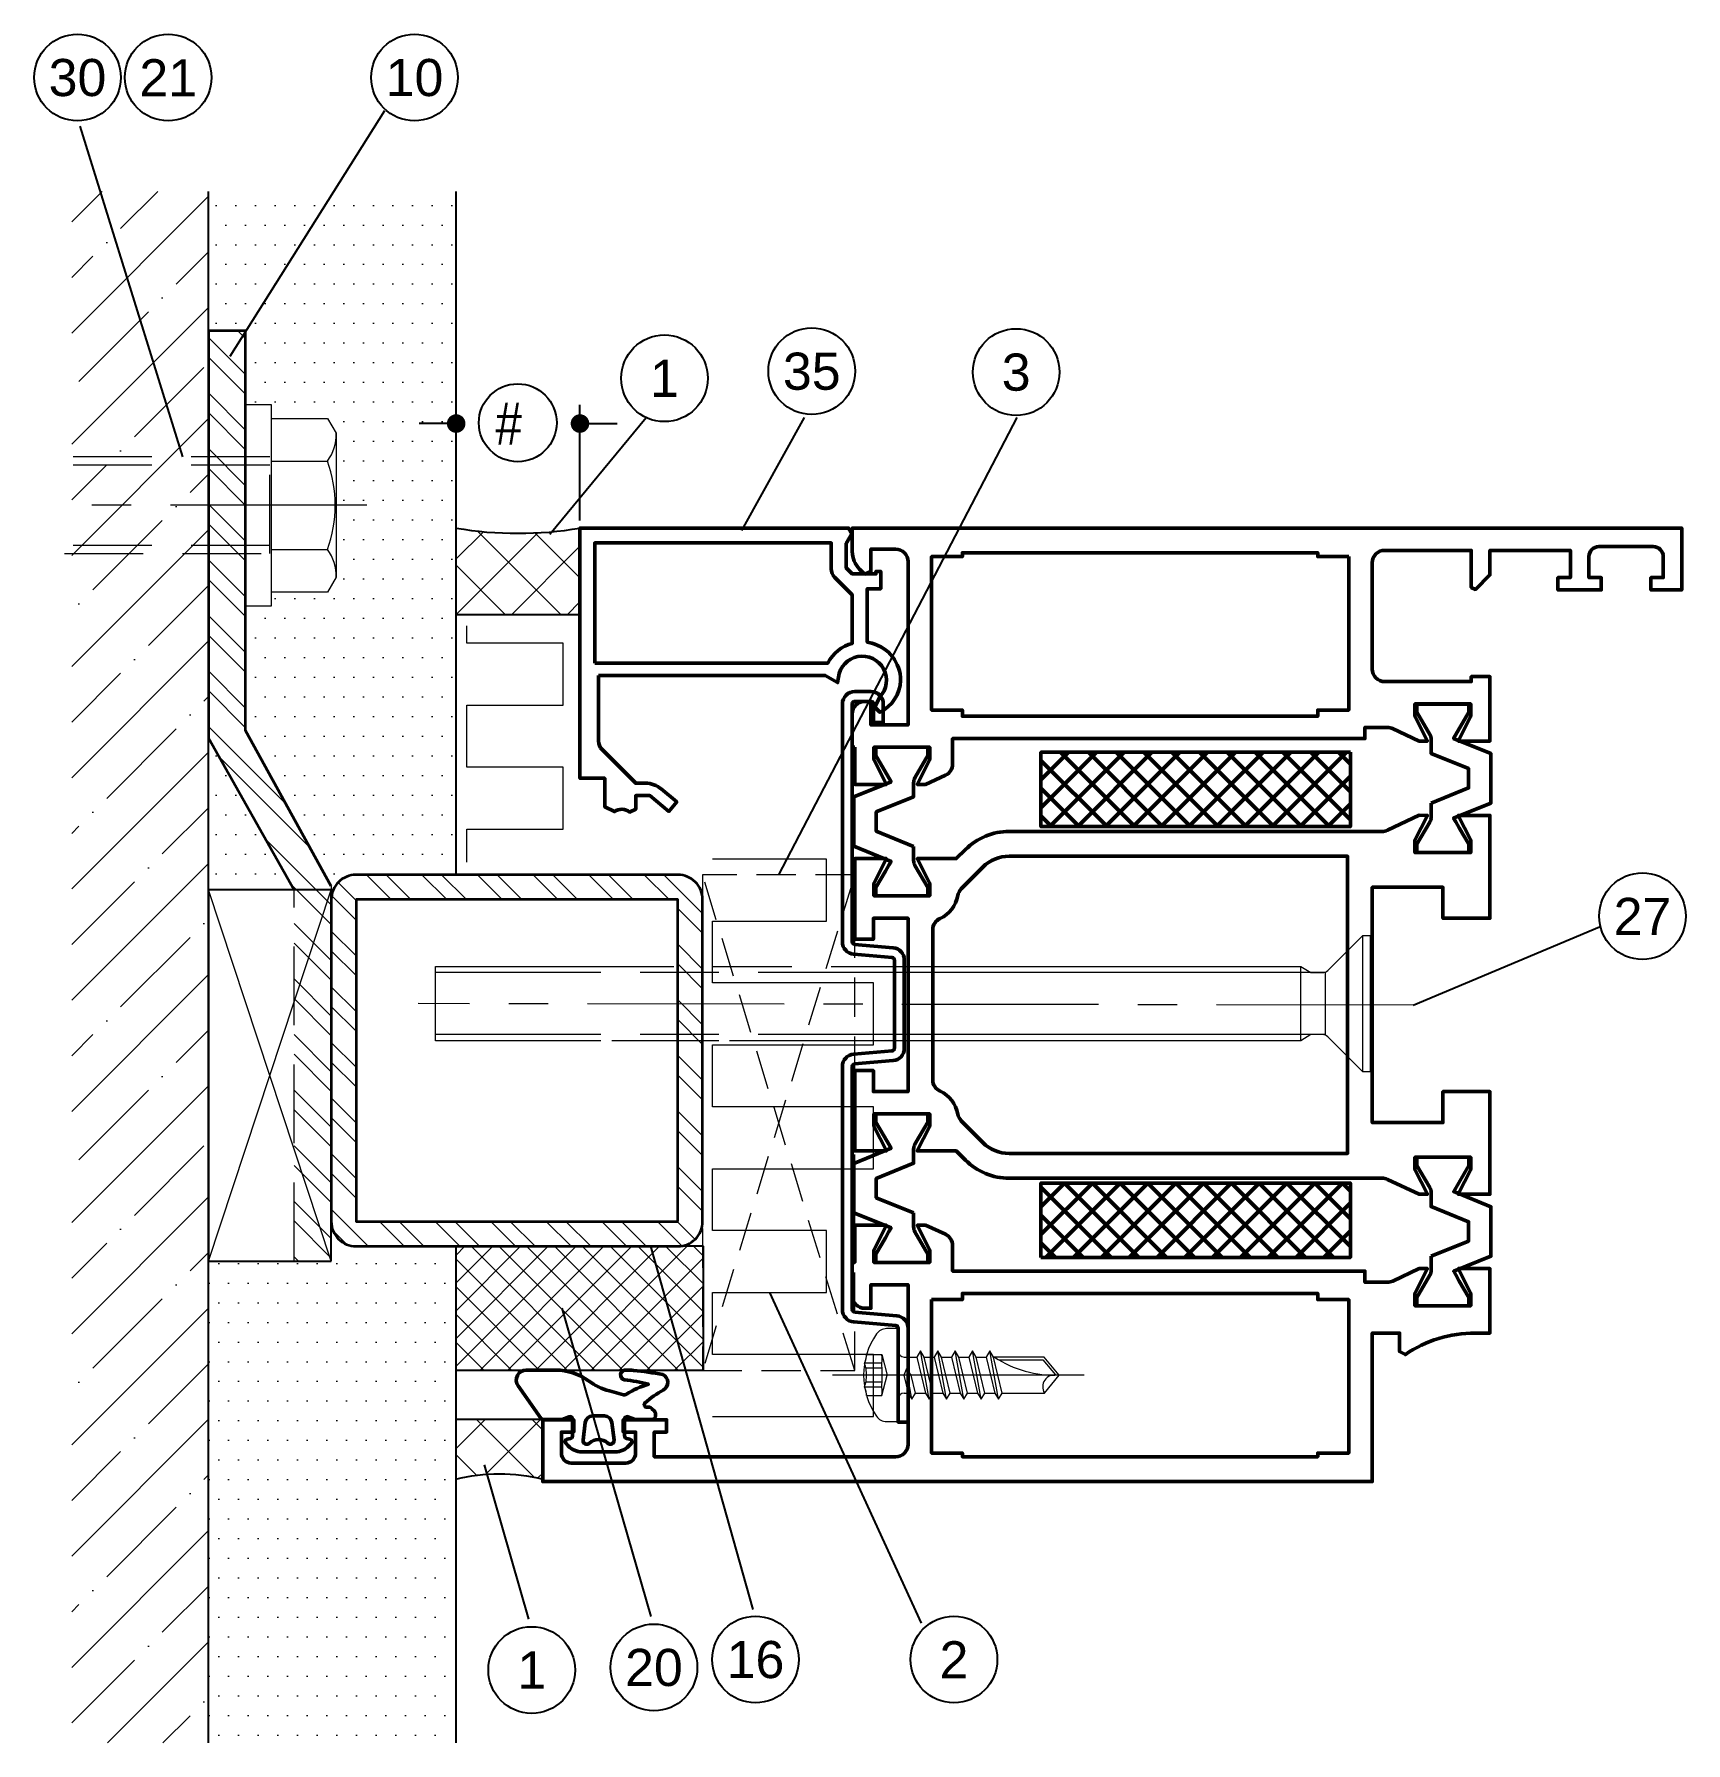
# Model space of a CAD drawing. Header units: millimetres. Extents: x 23 to 157, y 95 to 233.
import ezdxf
from ezdxf.enums import TextEntityAlignment as Align

# ---------------------------------------------------------------- set-up
doc = ezdxf.new("R2010")
doc.units = ezdxf.units.MM
doc.linetypes.add('CENTER', pattern=[50.8, 31.75, -6.35, 6.35, -6.35])
doc.linetypes.add('HIDDEN', pattern=[9.525, 6.35, -3.175])
for name, color, linetype, lineweight in [('AM_5', 3, 'Continuous', 25), ('AM_C', 50, 'Continuous', 50), ('AM_S', 80, 'Continuous', 50), ('Cent3', 70, 'CENTER', 18), ('Cent4', 10, 'CENTER', 13), ('CHide3', 70, 'HIDDEN', 18), ('CHide4', 10, 'HIDDEN', 13), ('Cont1', 7, 'Continuous', 35), ('Cont2', 2, 'Continuous', 25), ('Cont3', 70, 'Continuous', 18), ('Cont4', 10, 'Continuous', 13)]:
    doc.layers.add(name, color=color, linetype=linetype, lineweight=lineweight)
doc.styles.add('BEMSTIL', font='8SIMPLEX.SHX', dxfattribs={"width": 0.85})
doc.styles.add('SWISS', font='swiss.ttf')
doc.dimstyles.new('Dok-1zu2-PUNKT$0', dxfattribs={"dimscale": 0.5, "dimtxt": 3.4, "dimasz": 1.5, "dimexe": 1.5, "dimexo": 0.6, "dimgap": 1.5, "dimtad": 0, "dimlfac": 2, "dimdsep": 46, "dimtxsty": 'BEMSTIL', "dimblk": 'PUNKT', "dimblk1": 'PUNKT', "dimblk2": 'PUNKT', "dimcen": 0, "dimclrd": 3, "dimclre": 3, "dimclrt": 3, "dimadec": 0, "dimazin": 0, "dimtfac": 0.7, "dimtofl": 0, "dimtmove": 0, "dimatfit": 3, "dimfxl": 0, "dimtolj": 1, "dimarcsym": 0})
pattern_1 = [(45, (-32.5615, -106.28), (-2.245064, 2.245064), []), (135, (-32.5615, -106.28), (-2.245064, -2.245064), [])]

# ---------------------------------------------------------------- blocks, each defined once
blk = doc.blocks.new('PUNKT')
at = {"color": 0, "linetype": 'Continuous'}
blk.add_line((-0.5, 0), (-1, 0), dxfattribs=at)
at = {"color": 0, "linetype": 'Continuous', "const_width": 0.5}
blk.add_lwpolyline([(-0.25, 0, 1), (0.25, 0, 1)], format="xyb", close=True, dxfattribs=at)
blk = doc.blocks.new('*D4')
at = {"layer": 'AM_5', "color": 3, "lineweight": -2, "transparency": 16777216}
for p, q in [((57.5, 193.42), (57.5, 202.76)), ((67.5, 193.42), (67.5, 202.76)), ((56, 201.26), (54.5, 201.26)), ((69, 201.26), (70.5, 201.26))]:
    blk.add_line(p, q, dxfattribs=at)
at = {"layer": 'AM_5', "color": 3, "lineweight": -2, "transparency": 16777216, "xscale": 1.5, "yscale": 1.5, "zscale": 1.5}
blk.add_blockref('PUNKT', (57.5, 201.26), dxfattribs=at)
at = {"layer": 'AM_5', "color": 3, "lineweight": -2, "transparency": 16777216, "xscale": 1.5, "yscale": 1.5, "zscale": 1.5, "rotation": 180}
blk.add_blockref('PUNKT', (67.5, 201.26), dxfattribs=at)
at = {"layer": 'AM_5', "color": 3, "transparency": 16777216, "insert": (61.21, 201.26), "char_height": 3.4, "attachment_point": 5, "style": 'BEMSTIL'}
blk.add_mtext('\\A1; #', dxfattribs=at)
blk = doc.blocks.new('WI3091020')
for points in [[(-11.9, 20.5), (-11.9, 2.2), (-12.48, 1.19), (-12.04, 1.13, -1.373176), (-13.64, -2.22), (-14.47, -1.83), (-14.87, -2.23, 0.274409), (-12.3, -3.9, 0.341999), (-9.3, -1.57), (-9.2, -1.2), (-4.9, -1.2), (-4.9, -2.3), (-3.5, -2.3), (-3.5, -1.9), (-3.7, -1.9), (-3.7, 0), (-3.2, 0.5), (-1.25, 0.5), (-0.45, 0.04), (0, 0.3), (0, 22), (-20.2, 22), (-20.2, 20), (-22.5, 20), (-22.9, 19.21, -0.339409), (-22.93, 17.99), (-22.7, 17.5), (-21.6, 17.5), (-21.6, 16.35), (-22.88, 14.82), (-22.12, 14.18), (-21.07, 15.43, 0.176327), (-20.6, 16.71), (-20.6, 17.5), (-17.89, 20.21, -0.198912), (-17.19, 20.5), (-11.9, 20.5)], [(-10.9, 20.8), (-10.9, 1.97, -0.213458), (-9.31, 0), (-5.4, 0), (-3.99, 1.41, -0.198912), (-3.28, 1.7), (-1.2, 1.7), (-1.2, 20.8), (-10.9, 20.8)]]:
    blk.add_lwpolyline(points, format="xyb", close=True)
blk = doc.blocks.new('WI1020450')
for points in [[(25.38, 75.28), (25.38, 72.73), (23.38, 73.73), (22.38, 73.73), (22.38, 69.23), (23.38, 69.23), (25.38, 70.23), (25.38, 69.58), (24.65, 67.96, -0.294108), (23.74, 67.38), (21.68, 67.38), (21.68, 34.08), (20.78, 34.08), (20.78, 32.26, 0.109518), (20.88, 31.83), (21.88, 29.68), (21.88, 29.03), (19.88, 30.03), (18.88, 30.03), (18.88, 25.53), (19.88, 25.53), (21.88, 26.53), (21.88, 23.98), (16.68, 23.98), (16.68, 25.16, 0.151177), (14.94, 30.81), (15.18, 31.28), (16.68, 31.28), (16.68, 33.48), (4.68, 33.48), (4.68, 100.48), (9.68, 100.48), (9.68, 97.98), (8.68, 97.98), (8.68, 98.98), (6.98, 98.98, 0.414214), (6.18, 98.18), (6.18, 93.78, 0.414214), (6.98, 92.98), (8.68, 92.98), (8.68, 93.98), (9.68, 93.98), (9.68, 90.48), (8.68, 90.48), (8.68, 91.48), (6.68, 91.48), (6.68, 71.98, 0.414214), (7.68, 70.98), (20.58, 70.98), (20.58, 73.98), (18.68, 73.98), (18.68, 74.48, -0.414214), (19.68, 75.48), (22.38, 75.48), (22.38, 75.28), (25.38, 75.28)], [(26.38, 70.53), (25.25, 70.53, 0.131652), (24.85, 70.42), (23.05, 69.38), (22.38, 69.38), (22.38, 73.58), (23.05, 73.58), (24.38, 72.8), (24.87, 72.52), (25.17, 72.35), (26.38, 75.35), (30.38, 75.35), (31.6, 72.35), (33.72, 73.58), (34.38, 73.58), (34.38, 69.38), (33.72, 69.38), (31.92, 70.42, 0.131652), (31.52, 70.53), (30.39, 70.53), (29.17, 73.55), (27.6, 73.55)], [(29.18, 62.81, -0.198912), (30.65, 66.34), (31.38, 67.08), (31.38, 70.23), (33.38, 69.23), (34.38, 69.23), (34.38, 73.73), (33.38, 73.73), (31.38, 72.73), (31.38, 75.28), (37.88, 75.28), (37.88, 73.78), (36.18, 73.78), (36.18, 70.98), (50.18, 70.98), (50.18, 73.78), (48.48, 73.78), (48.48, 75.28), (54.99, 75.28), (54.99, 72.73), (52.99, 73.73), (51.99, 73.73), (51.99, 69.23), (52.99, 69.23), (54.99, 70.23), (54.99, 67.08), (55.72, 66.34, -0.198912), (57.19, 62.81), (57.19, 32.69, 0.109518), (57.28, 32.26), (58.49, 29.68), (58.48, 29.03), (56.48, 30.03), (55.48, 30.03), (55.48, 25.53), (56.48, 25.53), (58.48, 26.53), (58.48, 23.98), (50.18, 23.98), (50.18, 27.78), (52.68, 27.78), (52.68, 33.48), (33.68, 33.48), (33.68, 27.78), (36.18, 27.78), (36.18, 23.98), (27.88, 23.98), (27.88, 26.53), (29.88, 25.53), (30.88, 25.53), (30.88, 30.03), (29.88, 30.03), (27.88, 29.03), (27.88, 29.68), (29.09, 32.26, 0.109518), (29.18, 32.69)], [(55.98, 70.53), (54.85, 70.53, 0.131652), (54.45, 70.42), (52.65, 69.38), (51.99, 69.38), (51.99, 73.58), (52.65, 73.58), (53.99, 72.8), (54.47, 72.52), (54.77, 72.35), (55.99, 75.35), (59.99, 75.35), (61.2, 72.35), (63.33, 73.58), (63.99, 73.58), (63.99, 69.38), (63.33, 69.38), (61.52, 70.42, 0.131652), (61.12, 70.53), (59.99, 70.53), (58.77, 73.55), (57.2, 73.55)], [(63.99, 75.28), (63.99, 75.48), (66.69, 75.48, -0.414214), (67.69, 74.48), (67.69, 73.98), (65.79, 73.98), (65.79, 70.98), (78.99, 70.98, 0.414214), (79.99, 71.98), (79.99, 73.98), (78.19, 73.98), (77.97, 74.49), (78.38, 74.89, -0.198912), (79.79, 75.48), (81.69, 75.48), (81.69, 8.48), (76.69, 8.48), (76.69, 10.98), (77.69, 10.98), (77.69, 9.98), (79.39, 9.98, 0.414214), (80.19, 10.78), (80.19, 15.18, 0.414214), (79.39, 15.98), (77.69, 15.98), (77.69, 14.98), (76.69, 14.98), (76.69, 18.48), (77.69, 18.48), (77.69, 17.48), (79.89, 17.48), (79.89, 23.98), (77.9, 23.98), (76.74, 25.14), (76.89, 25.48), (79.89, 25.48), (79.89, 32.48, 0.414214), (78.89, 33.48), (70.29, 33.48, 0.414214), (69.29, 32.48), (69.29, 25.48), (69.69, 25.48), (69.69, 23.98), (64.49, 23.98), (64.49, 26.53), (66.49, 25.53), (67.49, 25.53), (67.49, 30.03), (66.49, 30.03), (64.49, 29.03), (64.49, 29.68), (65.49, 31.84, 0.109518), (65.59, 32.26), (65.59, 34.08), (64.69, 34.08), (64.69, 67.38), (62.63, 67.38, -0.294108), (61.72, 67.96), (60.99, 69.58), (60.99, 70.23), (62.99, 69.23), (63.99, 69.23), (63.99, 73.73), (62.99, 73.73), (60.99, 72.73), (60.99, 75.28), (63.99, 75.28)], [(31.18, 62.81, -0.198912), (32.06, 64.93), (33.82, 66.68, -0.154989), (34.36, 66.96, 0.248244), (36.21, 68.39, -0.293963), (37.12, 68.98), (49.25, 68.98, -0.293963), (50.16, 68.39, 0.248244), (52.01, 66.96, -0.154989), (52.55, 66.68), (54.31, 64.93, -0.198912), (55.19, 62.81), (55.19, 35.48), (31.18, 35.48)], [(22.88, 28.73), (21.75, 28.73, -0.131652), (21.35, 28.83), (19.55, 29.88), (18.88, 29.88), (18.88, 25.68), (19.55, 25.68), (20.88, 26.45), (21.37, 26.73), (21.67, 26.9), (22.88, 23.9), (26.88, 23.9), (28.1, 26.9), (30.22, 25.68), (30.88, 25.68), (30.88, 29.88), (30.22, 29.88), (28.42, 28.83, -0.131652), (28.02, 28.73), (26.89, 28.73), (25.67, 25.7), (24.1, 25.7)], [(59.48, 28.73), (58.35, 28.73, -0.131652), (57.95, 28.83), (56.15, 29.88), (55.48, 29.88), (55.48, 25.68), (56.15, 25.68), (57.48, 26.45), (57.97, 26.73), (58.27, 26.91), (59.48, 23.9), (63.48, 23.9), (64.7, 26.91), (66.82, 25.68), (67.48, 25.68), (67.48, 29.88), (66.82, 29.88), (65.02, 28.83, -0.131652), (64.62, 28.73), (63.49, 28.73), (62.27, 25.7), (60.7, 25.7)]]:
    blk.add_lwpolyline(points, format="xyb", close=True)
for points in [[(19.38, 69.08), (6.98, 69.08), (6.98, 66.58), (6.68, 66.58), (6.68, 37.88), (6.98, 37.88), (6.98, 35.38), (19.38, 35.38), (19.38, 37.88), (19.88, 37.88), (19.88, 66.58), (19.38, 66.58), (19.38, 69.08)], [(79.39, 35.38), (79.39, 37.88), (79.69, 37.88), (79.69, 66.58), (79.39, 66.58), (79.39, 69.08), (66.99, 69.08), (66.99, 66.58), (66.49, 66.58), (66.49, 37.88), (66.99, 37.88), (66.99, 35.38), (79.39, 35.38)]]:
    blk.add_lwpolyline(points, close=True)
blk = doc.blocks.new('WI4090072')
h = blk.add_hatch()
h.set_pattern_fill('ANSI37', color=256, scale=0.5, style=0)
h.set_pattern_definition([(45, (-1e-15, 0.4), (-1.12253, 1.12253), []), (135, (-1e-15, 0.4), (-1.12253, -1.12253), [])])
h.paths.add_polyline_path([(12.5, 6.4), (-12.5, 6.4), (-12.5, 0.4), (12.5, 0.4)])
blk.add_lwpolyline([(12.5, 6.4), (12.5, 0.4), (-12.5, 0.4), (-12.5, 6.4), (12.5, 6.4)], close=True)
blk = doc.blocks.new('WI4010003')
for points in [[(-2.6, -5.85, 0.208), (-2.12, -6.95), (-1.91, -7.15, 0.594937), (-1.58, -7.03), (-1.53, -6.77, -0.36397), (-1.33, -6.6), (0.04, -6.6, -0.520567), (0.23, -6.87), (0.02, -7.45, 0.087489), (0, -7.55), (0, -8.8, 0.414214), (0.3, -9.1), (0.48, -9.1, 0.198912), (0.69, -9.01), (0.91, -8.79, 0.198912), (1, -8.58), (1, -8.39, -0.689477), (1.35, -8.26, -0.056384), (2.39, -9.73, 0.619984), (3.64, -9.68, 0.020859), (3.98, -7.32, 0.02499), (4, -6.82), (4, -6.72, 0.939307), (3.21, -6.59, -0.03828), (2.86, -8.53, 0.079668), (2.05, -6.76, -0.212371), (2.01, -6.51), (2.32, -5.38, -0.093714), (3.12, -3.7, 0.160241), (4, -1.03), (4, 1.34, 0.606815), (2.73, 2), (0.13, 0.17, 0.244698), (0, -0.07), (0, -1.45, 0.087489), (0.02, -1.55), (0.23, -2.13, -0.520567), (0.04, -2.4), (-1.33, -2.4, -0.36397), (-1.53, -2.23), (-1.58, -1.97, 0.594937), (-1.91, -1.85), (-2.12, -2.05, 0.208), (-2.6, -3.15)], [(0.3, -4.98, -0.378866), (-0.23, -5.57), (-1.66, -5.75, -0.717695), (-1.91, -5.24, 0.421053), (-1.91, -3.76, -0.717695), (-1.66, -3.25), (-0.23, -3.43, -0.378866), (0.3, -4.02)]]:
    blk.add_lwpolyline(points, format="xyb", close=True)
blk = doc.blocks.new('WI4080202')
blk.add_lwpolyline([(-48.32, -0.18), (-48.61, -3.59, -0.388879), (-49.61, -4.5), (-57.2, -4.5), (-57.2, -3.7), (-49.61, -3.7, 0.388879), (-49.41, -3.52), (-49.11, -0.11, -0.388879), (-48.12, 0.8), (-28.48, 0.8, -0.388879), (-27.49, -0.11), (-27.22, -3.22, 0.388879), (-27.02, -3.4), (-19.88, -3.4, 0.388879), (-19.68, -3.22), (-19.41, -0.11, -0.388879), (-18.42, 0.8), (0.8, 0.8, -0.414214), (1.8, -0.2), (1.8, -1.5, -0.414214), (0.8, -2.5), (-0.7, -2.5), (-0.7, -1.7), (0.8, -1.7, 0.414214), (1, -1.5), (1, -0.2, 0.414214), (0.8, 0), (-18.42, 0, 0.388879), (-18.62, -0.18), (-18.89, -3.29, -0.388879), (-19.88, -4.2), (-27.02, -4.2, -0.388879), (-28.01, -3.29), (-28.28, -0.18, 0.388879), (-28.48, 0), (-48.12, 0, 0.388879), (-48.32, -0.18)], format="xyb", close=True)
blk = doc.blocks.new('ws4070448')
at = {"layer": 'Cent4'}
blk.add_lwpolyline([(0, -15.02), (0, 5.29)], dxfattribs=at)
at = {"layer": 'CHide4'}
for p, q in [((-0.97, 1.33), (-0.97, 2.72)), ((-0.56, 1.33), (-0.56, 2.61)), ((0.56, 1.33), (0.56, 2.61)), ((0.97, 1.33), (0.97, 2.72))]:
    blk.add_line(p, q, dxfattribs=at)
for points in [[(-1.65, 2.56), (-1.65, 1.33)], [(1.65, 2.56), (1.65, 1.33)], [(-1.65, 1.33), (0, 0.89)], [(1.65, 1.33), (0, 0.89)]]:
    blk.add_lwpolyline(points, dxfattribs=at)
for centre, radius, start, end in [((-1.59, 3.84), 1.28, 267.2848, 298.8872), ((0, 5.49), 2.94, 250.6988, 289.3012), ((1.59, 3.84), 1.28, 241.1128, 272.7152), ((-1.31, 2.49), 1.21, 253.6643, 286.3357), ((0, 11.41), 10.13, 264.4948, 275.5052), ((1.31, 2.49), 1.21, 253.6643, 286.3357)]:
    blk.add_arc(centre, radius, start, end, dxfattribs=at)
at = {"layer": 'Cont3'}
blk.add_lwpolyline([(3.32, 1.75, 0.314856), (-3.32, 1.75, 0.244912), (-3.75, 0.93), (-3.75, 0), (3.75, 0), (3.75, 0.93, 0.244912), (3.32, 1.75, 0.138291)], format="xyb", dxfattribs=at)
for points in [[(-1.95, -1.1), (-1.45, -1.39), (0, -1.04), (0.5, -0.67), (0, -0.47), (-1.45, -0.81)], [(-1.95, -2.5), (-1.45, -2.79), (1.45, -2.1), (1.95, -1.81), (1.45, -1.52), (-1.45, -2.21)], [(-1.95, -3.9), (-1.45, -4.19), (1.45, -3.5), (1.95, -3.21), (1.45, -2.92), (-1.45, -3.61)], [(-1.95, -5.3), (-1.45, -5.59), (1.45, -4.9), (1.95, -4.61), (1.45, -4.32), (-1.45, -5.01)], [(-1.95, -6.7), (-1.45, -6.99), (1.45, -6.3), (1.95, -6.01), (1.45, -5.72), (-1.45, -6.41)], [(-1.45, -8.39), (1.45, -7.7), (1.95, -7.41), (1.45, -7.12), (-1.45, -7.81), (-1.95, -8.1)]]:
    blk.add_lwpolyline(points, close=True, dxfattribs=at)
for points in [[(-1.95, -1.1), (0.5, -0.67)], [(-1.45, -0.5), (-1.45, -0.81)], [(1.45, -0.5), (1.45, -1.52)], [(-1.95, -2.5), (1.95, -1.81)], [(-1.45, -1.39), (-1.45, -2.21)], [(-1.45, -1.39), (-1.45, -2.21)], [(1.45, -2.1), (1.45, -2.92)], [(-1.95, -3.9), (1.95, -3.21)], [(-1.45, -2.79), (-1.45, -3.61)], [(1.45, -3.5), (1.45, -4.32)], [(-1.95, -5.3), (1.95, -4.61)], [(-1.45, -4.19), (-1.45, -5.01)], [(1.45, -4.9), (1.45, -5.72)], [(-1.95, -6.7), (1.95, -6.01)], [(-1.45, -5.59), (-1.45, -6.41)], [(1.45, -6.3), (1.45, -7.12)], [(-1.95, -8.1), (1.95, -7.41)], [(-1.45, -6.99), (-1.45, -7.81)], [(-1.45, -8.38), (-1.45, -11.81), (0, -13), (1.45, -11.79), (1.45, -7.7)], [(1.24, -8.17), (1.24, -11.7), (0.03, -12.71)]]:
    blk.add_lwpolyline(points, dxfattribs=at)
for centre, radius, start, end in [((-1.95, -0.5), 0.5, 0, 90), ((1.95, -0.5), 0.5, 90, 180), ((8.74, -12.6), 8.74, 146.5114, 182.6031), ((-0.95, -12.64), 0.965, 350.682, 121.1143)]:
    blk.add_arc(centre, radius, start, end, dxfattribs=at)

msp = doc.modelspace()

# ---------------------------------------------------------------- hatches: boundary and pattern name
at = {"layer": 'Cont3'}
h = msp.add_hatch(dxfattribs=at)
h.set_pattern_fill('ANSI35', color=256, style=0)
h.set_pattern_definition([(45, (-90.8423, -106.28), (-4.49013, 4.49013), []), (45, (-86.352, -106.28), (-4.49013, 4.49013), [7.9375, -1.5875, 0, -1.5875])])
h.paths.add_polyline_path([(37.496, 220.013), (26.445, 220.013), (26.445, 94.713), (37.496, 94.713)])
h = msp.add_hatch(dxfattribs=at)
h.set_pattern_fill('DOTS', color=256, style=0)
h.set_pattern_definition([(0, (-11.104, -149.4187), (0.79375, 1.5875), [0, -1.5875])])
h.paths.add_polyline_path([(57.496, 220.013), (37.496, 220.013), (37.496, 208.76), (40.496, 208.76), (40.496, 202.785), (42.576, 202.785), (42.576, 201.68), (47.098, 201.68), (47.796, 200.471, -0.0232442), (47.796, 200.153), (47.796, 189.167, -0.0232442), (47.796, 188.849), (47.098, 187.64), (42.576, 187.64), (42.576, 186.535), (40.496, 186.535), (40.496, 176.466), (47.41, 163.896), (47.41, 162.817, -0.4142136), (49.41, 164.817), (57.496, 164.817)])
h.paths.add_polyline_path([(37.496, 175.884), (37.496, 163.613), (44.41, 163.613)])
h = msp.add_hatch(dxfattribs=at)
h.set_pattern_fill('ANSI37', color=256, style=0)
h.set_pattern_definition(pattern_1)
h.paths.add_polyline_path([(67.499, 192.817, -0.0839627), (57.496, 192.817), (57.496, 185.817), (67.499, 185.817)])
h = msp.add_hatch(dxfattribs=at)
h.set_pattern_fill('DOTS', color=256, style=0)
h.set_pattern_definition([(0, (-91.0523, -106.2801), (0.79375, 1.5875), [0, -1.5875])])
h.paths.add_polyline_path([(57.255, 133.613), (57.255, 134.817), (49.2, 134.817, -0.4142136), (47.2, 136.817), (47.2, 133.613), (37.286, 133.613), (37.286, 94.713), (57.255, 94.713)])
h = msp.add_hatch(dxfattribs=at)
h.set_pattern_fill('ANSI37', color=256, scale=0.5, style=0)
h.set_pattern_definition([(45, (-90.8423, -106.2801), (-1.122532, 1.122532), []), (135, (-90.8423, -106.2801), (-1.122532, -1.122532), [])])
h.paths.add_polyline_path([(77.465, 134.817), (57.465, 134.817), (57.465, 124.817), (77.465, 124.817)])
h = msp.add_hatch(dxfattribs=at)
h.set_pattern_fill('ANSI37', color=256, style=0)
h.set_pattern_definition(pattern_1)
h.paths.add_polyline_path([(64.5, 120.817), (57.465, 120.817), (57.465, 116.017, -0.1206771), (64.5, 116.017)])
at = {"layer": 'Cont4'}
h = msp.add_hatch(dxfattribs=at)
h.set_pattern_fill('STEEL', color=256, angle=90, style=0)
h.set_pattern_definition([(135, (-8.742, -136.1866), (-2.245064, -2.245064), []), (135, (-10.3296, -136.1866), (-2.245064, -2.245064), [])])
h.paths.add_polyline_path([(40.496, 176.466), (40.496, 190.76), (37.496, 190.76), (37.496, 175.884), (44.41, 163.613), (47.41, 163.613), (47.41, 163.896)])
h.paths.add_polyline_path([(40.496, 191.41), (37.496, 191.41), (37.496, 190.76), (40.496, 190.76)])
h.paths.add_polyline_path([(40.496, 194.66), (37.496, 194.66), (37.496, 191.41), (40.496, 191.41)])
h.paths.add_polyline_path([(40.496, 197.91), (37.496, 197.91), (37.496, 194.66), (40.496, 194.66)])
h.paths.add_polyline_path([(40.496, 198.56), (37.496, 198.56), (37.496, 197.91), (40.496, 197.91)])
h.paths.add_polyline_path([(40.496, 208.76), (37.496, 208.76), (37.496, 198.56), (40.496, 198.56)])
h.paths.add_polyline_path([(47.41, 163.613), (44.41, 163.613), (44.41, 154.535)], flags=17)
h.paths.add_polyline_path([(47.41, 163.613), (44.41, 154.535), (44.41, 142.691), (47.41, 133.613)])
h.paths.add_polyline_path([(44.41, 142.691), (44.41, 133.613), (47.41, 133.613)])
h = msp.add_hatch(dxfattribs=at)
h.set_pattern_fill('STEEL', color=256, angle=90, style=0)
h.set_pattern_definition([(135, (-11.104, -149.4187), (-2.245064, -2.245064), []), (135, (-12.6916, -149.4187), (-2.245064, -2.245064), [])])
h.paths.add_polyline_path([(75.41, 136.817), (75.41, 162.817), (49.41, 162.817), (49.41, 136.817)], flags=16)
edge = h.paths.add_edge_path()
edge.add_arc((75.41, 136.817), 2, 270, 360)
edge.add_line((77.41, 136.817), (77.41, 162.817))
edge.add_arc((75.41, 162.817), 2, 0, 90)
edge.add_line((75.41, 164.817), (49.41, 164.817))
edge.add_arc((49.41, 162.817), 2, 90, 180)
edge.add_line((47.41, 162.817), (47.41, 136.817))
edge.add_arc((49.41, 136.817), 2, 180, 270)
edge.add_line((49.41, 134.817), (75.41, 134.817))

# ---------------------------------------------------------------- linework, layer by layer
at = {"layer": 'AM_5', "color": 3}
for p, q in [((39.24, 206.7), (51.728, 226.532)), ((35.428, 198.56), (27.126, 225.288)), ((65.063, 192.314), (72.842, 201.745)), ((80.561, 192.617), (85.638, 201.74)), ((83.55, 164.817), (102.823, 201.74)), ((134.786, 154.291), (149.846, 160.618)), ((73.205, 134.817), (81.472, 105.492)), ((66.048, 129.825), (73.215, 104.908)), ((82.8, 131.08), (95.051, 104.366)), ((59.761, 117.154), (63.345, 104.696))]:
    msp.add_line(p, q, dxfattribs=at)
for centre, radius in [((26.914, 229.207), 3.5), ((34.24, 229.207), 3.5), ((54.137, 229.207), 3.5), ((74.324, 204.916), 3.5), ((86.221, 205.491), 3.5), ((102.732, 205.416), 3.5), ((62.476, 201.321), 3.144), ((153.323, 161.477), 3.5), ((81.678, 101.44), 3.5), ((97.709, 101.44), 3.5), ((63.602, 100.591), 3.5), ((73.472, 100.804), 3.5)]:
    msp.add_circle(centre, radius, dxfattribs=at)
at = {"layer": 'Cent3', "ltscale": 0.5}
msp.add_line((134.786, 154.291), (54.426, 154.413), dxfattribs=at)
msp.add_lwpolyline([(50.29, 194.66), (25.866, 194.66)], dxfattribs=at)
at = {"layer": 'CHide3'}
for p, q in [((88.24, 156.913), (68.74, 156.913)), ((88.24, 151.913), (68.74, 151.913))]:
    msp.add_line(p, q, dxfattribs=at)
for points in [[(25.866, 190.76), (42.446, 190.76), (42.446, 198.56)], [(42.446, 198.56), (25.866, 198.56)], [(42.446, 197.91), (25.866, 197.91)], [(42.446, 191.41), (25.866, 191.41)], [(68.74, 157.413), (88.24, 157.413)], [(88.24, 151.413), (68.74, 151.413)], [(85.94, 151.4), (68.74, 151.4)]]:
    msp.add_lwpolyline(points, dxfattribs=at)
at = {"layer": 'CHide3', "ltscale": 0.5}
msp.add_lwpolyline([(89.7, 164.817), (77.4, 164.817), (77.4, 124.77), (89.699, 124.77), (89.7, 164.817), (77.4, 124.77), (89.699, 124.77), (77.4, 164.817)], dxfattribs=at)
at = {"layer": 'CHide4'}
msp.add_lwpolyline([(47.41, 163.896), (47.41, 133.613), (44.41, 133.613), (44.41, 163.613)], dxfattribs=at)
at = {"layer": 'Cont1'}
msp.add_lwpolyline([(47.41, 163.896), (40.496, 176.466), (40.496, 208.76), (37.496, 208.76), (37.496, 175.884), (44.41, 163.613)], dxfattribs=at)
msp.add_lwpolyline([(75.41, 134.817, 0.4142136), (77.41, 136.817), (77.41, 162.817, 0.4142136), (75.41, 164.817), (49.41, 164.817, 0.4142136), (47.41, 162.817), (47.41, 136.817, 0.4142136), (49.41, 134.817)], format="xyb", close=True, dxfattribs=at)
msp.add_lwpolyline([(75.41, 136.817), (75.41, 162.817), (49.41, 162.817), (49.41, 136.817)], close=True, dxfattribs=at)
at = {"layer": 'Cont2'}
for points in [[(37.496, 94.713), (37.496, 220.013)], [(57.496, 164.817), (57.496, 220.013)], [(57.465, 133.613), (57.465, 94.713)]]:
    msp.add_lwpolyline(points, dxfattribs=at)
for points in [[(57.496, 185.817), (57.496, 192.817, 0.0839627), (67.499, 192.817), (67.499, 185.817)], [(57.465, 120.817), (57.465, 116.017, -0.1206771), (64.5, 116.017), (64.5, 120.817)]]:
    msp.add_lwpolyline(points, format="xyb", close=True, dxfattribs=at)
for points in [[(47.41, 133.613), (47.41, 163.613), (37.496, 163.613), (37.496, 133.613)], [(77.465, 134.817), (57.465, 134.817), (57.465, 124.817), (77.465, 124.817)]]:
    msp.add_lwpolyline(points, close=True, dxfattribs=at)
at = {"layer": 'Cont3'}
for p, q in [((42.576, 202.785), (40.496, 202.785)), ((42.576, 186.535), (42.576, 202.785)), ((40.496, 186.535), (42.576, 186.535)), ((68.74, 156.913), (55.826, 156.913)), ((127.726, 156.913), (88.24, 156.913)), ((68.74, 151.913), (55.826, 151.913)), ((127.726, 151.913), (88.24, 151.913))]:
    msp.add_line(p, q, dxfattribs=at)
msp.add_lwpolyline([(42.576, 201.68), (47.098, 201.68), (47.796, 200.471), (47.796, 188.849), (47.098, 187.64), (42.576, 187.64)], close=True, dxfattribs=at)
for points in [[(42.576, 198.235), (47.098, 198.235)], [(42.576, 191.085), (47.098, 191.085)], [(58.355, 165.839), (58.355, 165.839), (58.355, 165.839), (58.355, 168.512), (66.155, 168.512), (66.155, 173.512), (58.355, 173.512), (58.355, 178.512), (66.155, 178.512), (66.155, 183.512), (58.355, 183.512), (58.355, 184.912)], [(78.2, 121.08), (91.2, 121.08), (91.2, 126.08), (78.2, 126.08), (78.2, 131.08), (87.4, 131.08), (87.4, 136.08), (78.2, 136.08), (78.2, 141.08), (91.2, 141.08), (91.2, 146.08), (78.2, 146.08), (78.2, 148.986), (78.2, 148.986), (78.2, 151.08), (91.2, 151.08), (91.2, 156.08), (78.2, 156.08), (78.2, 161.08), (87.4, 161.08), (87.4, 166.08), (78.2, 166.08)], [(37.496, 133.613), (47.41, 163.613)], [(47.41, 133.613), (37.496, 163.613)], [(130.726, 148.913), (130.726, 159.913)], [(68.74, 151.413), (55.826, 151.413), (55.826, 157.413), (68.74, 157.413)], [(125.726, 151.413), (125.726, 157.413)], [(127.726, 151.86), (127.726, 156.967)]]:
    msp.add_lwpolyline(points, dxfattribs=at)
msp.add_lwpolyline([(88.24, 157.413), (125.726, 157.413), (126.526, 156.913), (127.477, 156.913, 0.1989124), (127.901, 157.089), (130.726, 159.913), (131.326, 159.913), (131.326, 148.913), (130.726, 148.913), (127.901, 151.738, 0.1989124), (127.477, 151.913), (126.526, 151.913), (125.726, 151.413), (88.24, 151.413)], format="xyb", dxfattribs=at)
for centre, radius, start, end in [((44.375, 200.312), 3.424, 322.66311, 2.66311), ((37.276, 194.66), 10.453, 340, 20), ((44.375, 189.008), 3.424, 357.33689, 37.33689)]:
    msp.add_arc(centre, radius, start, end, dxfattribs=at)

# ---------------------------------------------------------------- block references
at = {"rotation": 90}
msp.add_blockref('ws4070448', (93.199, 124.412), dxfattribs=at)
at = {"layer": 'AM_C'}
for name, p, rotation in [('WI4080202', (89.499, 177.817), 89.99999999999999), ('WI4090072', (117.231, 140.316), 180), ('WI4010003', (64.5, 120.816), 89.99999999999999)]:
    msp.add_blockref(name, p, dxfattribs=dict(at, rotation=rotation))
msp.add_blockref('WI4090072', (117.231, 168.317), dxfattribs=at)
at = {"layer": 'AM_S', "rotation": 89.99999999999999}
for name, p in [('WI1020450', (164.977, 111.131)), ('WI3091020', (89.499, 192.817))]:
    msp.add_blockref(name, p, dxfattribs=at)

# ---------------------------------------------------------------- texts
at = {"layer": 'AM_5', "color": 40, "style": 'SWISS'}
for s, p in [('30', (26.914, 229.207)), ('21', (34.24, 229.207)), ('10', (54.137, 229.207)), ('35', (86.221, 205.491)), ('1', (74.324, 204.916)), ('3', (102.732, 205.416)), ('27', (153.323, 161.477)), ('20', (73.472, 100.804)), ('16', (81.678, 101.44)), ('2', (97.709, 101.44)), ('1', (63.602, 100.591))]:
    msp.add_text(s, height=3, dxfattribs=at).set_placement(p, align=Align.MIDDLE)

# ---------------------------------------------------------------- dimensions: what is measured, and where the dimension line sits
at = {"layer": 'AM_5'}
dim = msp.add_linear_dim(base=(67.499, 201.263), p1=(57.496, 192.817), p2=(67.499, 192.817), text=' #', dimstyle='Dok-1zu2-PUNKT$0', override={"dimscale": 1, "dimlfac": 1}, dxfattribs=at)
dim.commit()
dim.dimension.update_dxf_attribs({"geometry": '*D4', "text_midpoint": (61.206, 201.263), "dimtype": 160})

doc.saveas('drawing.dxf')
